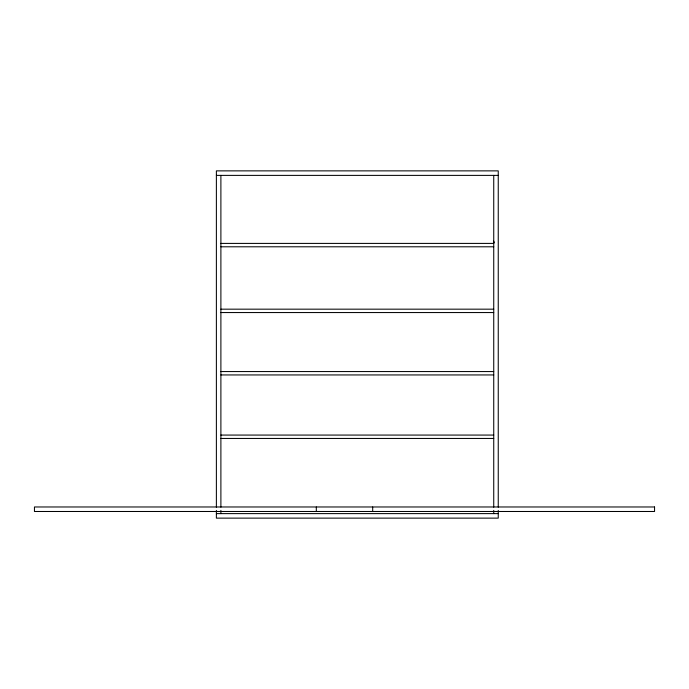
<?xml version="1.0" encoding="UTF-8"?>
<svg xmlns="http://www.w3.org/2000/svg" width="689" height="689" viewBox="0 0 689 689"><rect width="100%" height="100%" fill="white"/><g stroke="black" fill="none" stroke-linecap="round" stroke-linejoin="round"><path stroke-width="1.03" d="M216.38 175.385L498.25 175.385M220.893 243.406L493.737 243.406M220.893 246.791L493.737 246.791M220.893 309.172L493.737 309.172M220.893 312.556L493.737 312.556M220.893 371.56L493.737 371.56M220.893 374.945L493.737 374.945M220.893 435.069L493.737 435.069M220.893 438.454L493.737 438.454M216.38 513.615L498.25 513.615M493.737 241.15L494.263 242.752M498.25 507.173L498.25 170.872L216.38 170.872L216.38 507.173M498.25 510.394L498.25 518.128L216.38 518.128L216.38 510.394M493.737 175.385L493.737 507.173M493.737 510.394L493.737 513.615M372.689 506.975L372.689 511.488M316.311 506.975L316.311 511.488M220.893 175.385L220.893 507.173M220.893 510.394L220.893 513.615M654.55 506.975L34.45 506.975L34.45 511.488L654.55 511.488L654.55 506.975"/></g></svg>
